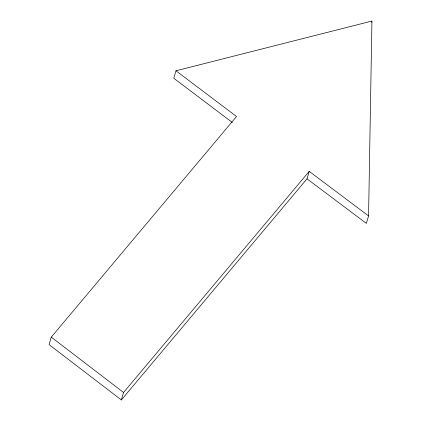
<?xml version="1.0" encoding="UTF-8"?>
<svg xmlns="http://www.w3.org/2000/svg" width="421" height="421" viewBox="0 0 421 421"><rect width="100%" height="100%" fill="white"/><g stroke="black" fill="none" stroke-linecap="round" stroke-linejoin="round"><path stroke-width="0.63" d="M368.564 215.915L309.209 171.358L307.004 178.836L366.365 223.393L368.564 215.915L371.932 21.05L175.973 70.781L173.773 78.259L232.245 122.4M175.973 70.781L236.534 116.496L51.273 337.137L49.068 344.615L121.343 399.95L307.004 178.836M121.343 399.95L123.542 392.472L309.209 171.358M371.564 22.297L371.932 21.05M51.273 337.137L123.542 392.472"/></g></svg>
